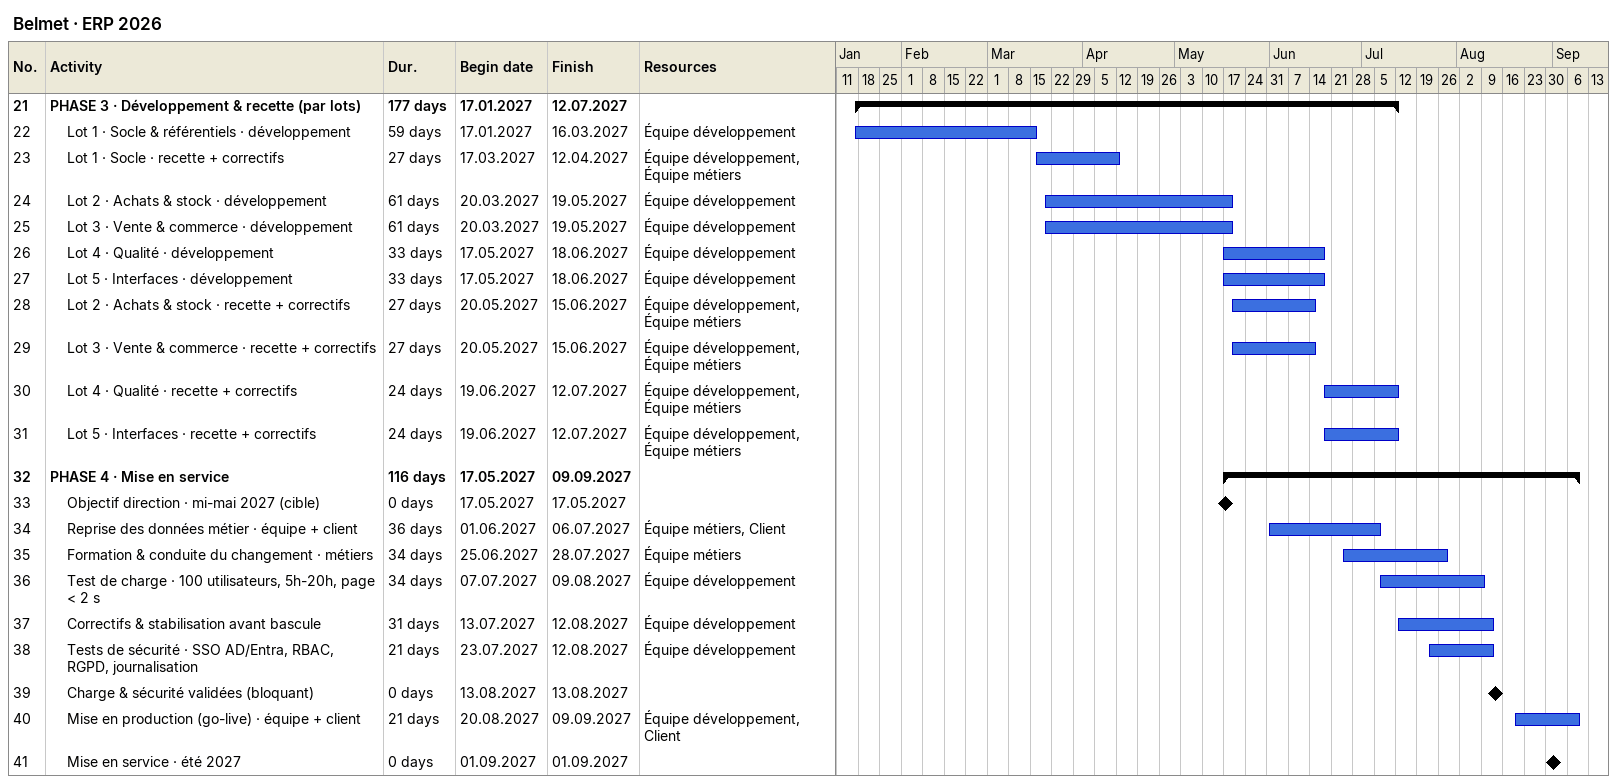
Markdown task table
Belmet · ERP 2026

| ID | Level | Task | Duration | Start | Finish | Resources |
|---|---|---|---|---|---|---|
| 21 | 1 | **PHASE 3 · Développement & recette (par lots)** | 177d | 2027-01-17 | 2027-07-12 |  |
| 22 | 2 | Lot 1 · Socle & référentiels · développement | 59d | 2027-01-17 | 2027-03-16 | Équipe développement |
| 23 | 2 | Lot 1 · Socle · recette + correctifs | 27d | 2027-03-17 | 2027-04-12 | Équipe développement, Équipe métiers |
| 24 | 2 | Lot 2 · Achats & stock · développement | 61d | 2027-03-20 | 2027-05-19 | Équipe développement |
| 25 | 2 | Lot 3 · Vente & commerce · développement | 61d | 2027-03-20 | 2027-05-19 | Équipe développement |
| 26 | 2 | Lot 4 · Qualité · développement | 33d | 2027-05-17 | 2027-06-18 | Équipe développement |
| 27 | 2 | Lot 5 · Interfaces · développement | 33d | 2027-05-17 | 2027-06-18 | Équipe développement |
| 28 | 2 | Lot 2 · Achats & stock · recette + correctifs | 27d | 2027-05-20 | 2027-06-15 | Équipe développement, Équipe métiers |
| 29 | 2 | Lot 3 · Vente & commerce · recette + correctifs | 27d | 2027-05-20 | 2027-06-15 | Équipe développement, Équipe métiers |
| 30 | 2 | Lot 4 · Qualité · recette + correctifs | 24d | 2027-06-19 | 2027-07-12 | Équipe développement, Équipe métiers |
| 31 | 2 | Lot 5 · Interfaces · recette + correctifs | 24d | 2027-06-19 | 2027-07-12 | Équipe développement, Équipe métiers |
| 32 | 1 | **PHASE 4 · Mise en service** | 116d | 2027-05-17 | 2027-09-09 |  |
| 33 | 2 | Objectif direction · mi-mai 2027 (cible) | 0d | 2027-05-17 | 2027-05-17 |  |
| 34 | 2 | Reprise des données métier · équipe + client | 36d | 2027-06-01 | 2027-07-06 | Équipe métiers, Client |
| 35 | 2 | Formation & conduite du changement · métiers | 34d | 2027-06-25 | 2027-07-28 | Équipe métiers |
| 36 | 2 | Test de charge · 100 utilisateurs, 5h-20h, page < 2 s | 34d | 2027-07-07 | 2027-08-09 | Équipe développement |
| 37 | 2 | Correctifs & stabilisation avant bascule | 31d | 2027-07-13 | 2027-08-12 | Équipe développement |
| 38 | 2 | Tests de sécurité · SSO AD/Entra, RBAC, RGPD, journalisation | 21d | 2027-07-23 | 2027-08-12 | Équipe développement |
| 39 | 2 | Charge & sécurité validées (bloquant) | 0d | 2027-08-13 | 2027-08-13 |  |
| 40 | 2 | Mise en production (go-live) · équipe + client | 21d | 2027-08-20 | 2027-09-09 | Équipe développement, Client |
| 41 | 2 | Mise en service · été 2027 | 0d | 2027-09-01 | 2027-09-01 |  |
